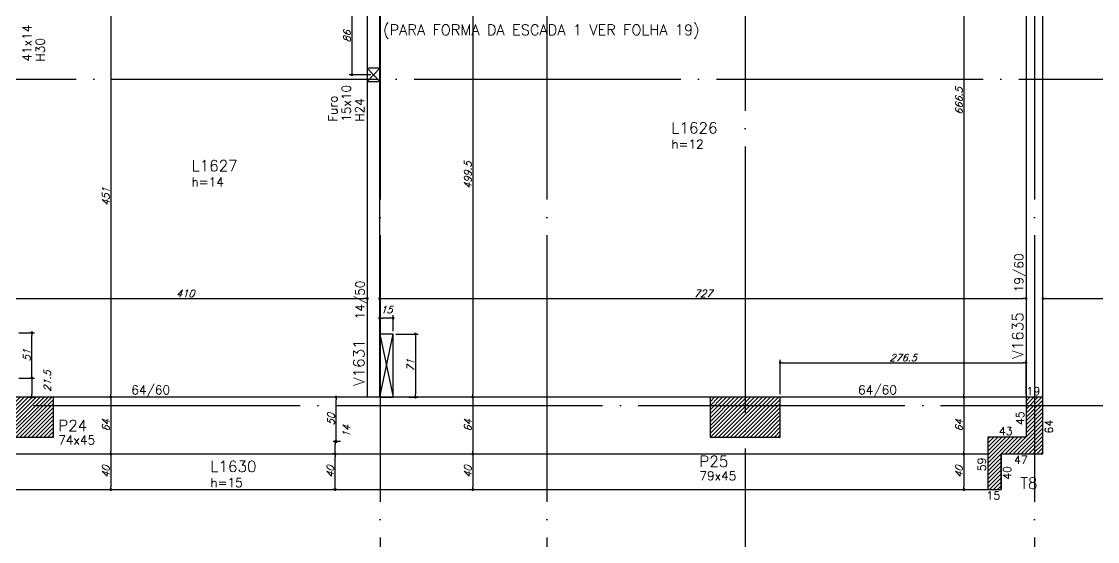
# Model space of a CAD drawing. Header units: millimetres. Extents: x -2368 to 4502, y -2283 to 2217.
# Drawn here: x -208 to 1002, y -638 to -52 of the extents above; entities that cross this region are included whole.
import ezdxf
from ezdxf.enums import TextEntityAlignment as Align

# ---------------------------------------------------------------- set-up
doc = ezdxf.new("R2010")
doc.units = ezdxf.units.MM
doc.header["$LTSCALE"] = 50
doc.linetypes.add('EIXO', pattern=[6.8, 6, -0.4, 0, -0.4])
doc.linetypes.add('HIDDEN', pattern=[0.375, 0.25, -0.125])
for name, color, linetype in [('F-COTAS', 106, 'Continuous'), ('F-COTAS-FUROS', 50, 'Continuous'), ('F-COTAS-FUROS VIGA', 50, 'Continuous'), ('F-EIXO', 12, 'EIXO'), ('F-FURO-PAREDE', 2, 'HIDDEN'), ('F-FURO-PAREDE-TEXTOS', 2, 'Continuous'), ('F-LAJES', 3, 'Continuous'), ('F-LAJES-DIM', 2, 'Continuous'), ('F-LAJES-NOME', 4, 'Continuous'), ('F-PILARES-DIM', 172, 'Continuous'), ('F-PILARES-HACH', 174, 'Continuous'), ('F-PILARES-NOME', 170, 'Continuous'), ('F-PILARES-S', 170, 'Continuous'), ('F-TEXTO', 6, 'Continuous'), ('F-VIGAS', 3, 'Continuous'), ('F-VIGAS-DIM', 2, 'Continuous'), ('F-VIGAS-NOME', 4, 'Continuous'), ('F-VÃO', 1, 'Continuous')]:
    doc.layers.add(name, color=color, linetype=linetype)
doc.styles.add('CP-TEXT-INCL', font='romans.shx', dxfattribs={"oblique": 20})
doc.styles.add('CP-TEXTO', font='romans.shx')
doc.styles.add('MCP', font='romans.shx')
doc.styles.add('ROMANS', font='romans.shx')
doc.dimstyles.new('CP-COTAS-50', dxfattribs={"dimscale": 0.64, "dimtxt": 12.5, "dimasz": 5, "dimexe": 5, "dimexo": 5, "dimgap": 2.5, "dimtad": 1, "dimdec": 1, "dimdsep": 46, "dimtxsty": 'CP-TEXT-INCL', "dimblk1": 'DOT', "dimblk2": 'DOT', "dimsah": 1, "dimcen": 9, "dimclrd": 256, "dimclre": 256, "dimclrt": 256, "dimadec": 0, "dimazin": 0, "dimtfac": 1, "dimtdec": 1, "dimtmove": 2, "dimatfit": 3, "dimldrblk": 'DOT', "dimfxl": 0, "dimtolj": 1, "dimarcsym": 0})

# ---------------------------------------------------------------- blocks, each defined once
blk = doc.blocks.new('*U13')
at = {"layer": 'F-EIXO'}
blk.add_line((0, 0), (4945.5, 0), dxfattribs=at)
at = {"layer": 'F-TEXTO', "style": 'ROMANS'}
blk.add_attdef('EIXO', text='', height=17.5, dxfattribs=at).set_placement((-28.2, 0), align=Align.MIDDLE_CENTER)
blk = doc.blocks.new('*U12')
at = {"layer": 'F-EIXO'}
blk.add_line((0, 0), (4857.5, 0), dxfattribs=at)
at = {"layer": 'F-TEXTO', "style": 'ROMANS'}
blk.add_attdef('EIXO', text='', height=17.5, dxfattribs=at).set_placement((-28.2, 0), align=Align.MIDDLE_CENTER)
blk = doc.blocks.new('*U20')
at = {"layer": 'F-EIXO'}
blk.add_line((0, 0), (0, -2728.6), dxfattribs=at)
at = {"layer": 'F-TEXTO', "style": 'ROMANS'}
blk.add_attdef('EIXO', text='', height=17.5, rotation=360, dxfattribs=at).set_placement((0, 28.2), align=Align.MIDDLE_CENTER)
blk = doc.blocks.new('*U21')
at = {"layer": 'F-EIXO'}
blk.add_line((0, 0), (0, -2828.6), dxfattribs=at)
at = {"layer": 'F-TEXTO', "style": 'ROMANS'}
blk.add_attdef('EIXO', text='', height=17.5, rotation=360, dxfattribs=at).set_placement((0, 28.2), align=Align.MIDDLE_CENTER)
blk = doc.blocks.new('_DOT')
at = {"color": 0, "linetype": 'ByBlock'}
blk.add_line((-0.5, 0), (-1, 0), dxfattribs=at)
at = {"color": 0, "linetype": 'ByBlock', "const_width": 0.5}
blk.add_lwpolyline([(-0.25, 0, 1), (0.25, 0, 1)], format="xyb", close=True, dxfattribs=at)
blk = doc.blocks.new('*D26')
at = {"layer": 'DEFPOINTS', "color": 0, "transparency": 16777216}
for p in [(-229.5, -364), (180.5, -364), (180.5, -364)]:
    blk.add_point(p, dxfattribs=at)
at = {"layer": 'F-COTAS', "lineweight": -2, "transparency": 16777216}
blk.add_line((-226.3, -364), (177.3, -364), dxfattribs=at)
at = {"layer": 'F-COTAS', "lineweight": -2, "transparency": 16777216, "xscale": 3.2, "yscale": 3.2, "zscale": 3.2, "rotation": 180}
blk.add_blockref('_DOT', (-229.5, -364), dxfattribs=at)
at = {"layer": 'F-COTAS', "lineweight": -2, "transparency": 16777216, "xscale": 3.2, "yscale": 3.2, "zscale": 3.2}
blk.add_blockref('_DOT', (180.5, -364), dxfattribs=at)
at = {"layer": 'F-COTAS', "transparency": 16777216, "insert": (-24.5, -358.4), "char_height": 8, "attachment_point": 5, "style": 'CP-TEXT-INCL'}
blk.add_mtext('\\A1;410', dxfattribs=at)
blk = doc.blocks.new('*D27')
at = {"layer": 'DEFPOINTS', "color": 0, "transparency": 16777216}
for p in [(194.5, -364), (921.5, -364), (921.5, -364)]:
    blk.add_point(p, dxfattribs=at)
at = {"layer": 'F-COTAS', "lineweight": -2, "transparency": 16777216}
blk.add_line((197.7, -364), (918.3, -364), dxfattribs=at)
at = {"layer": 'F-COTAS', "lineweight": -2, "transparency": 16777216, "xscale": 3.2, "yscale": 3.2, "zscale": 3.2, "rotation": 180}
blk.add_blockref('_DOT', (194.5, -364), dxfattribs=at)
at = {"layer": 'F-COTAS', "lineweight": -2, "transparency": 16777216, "xscale": 3.2, "yscale": 3.2, "zscale": 3.2}
blk.add_blockref('_DOT', (921.5, -364), dxfattribs=at)
at = {"layer": 'F-COTAS', "transparency": 16777216, "insert": (558, -358.4), "char_height": 8, "attachment_point": 5, "style": 'CP-TEXT-INCL'}
blk.add_mtext('\\A1;727', dxfattribs=at)
blk = doc.blocks.new('*D28')
at = {"layer": 'DEFPOINTS', "color": 0, "transparency": 16777216}
for p in [(940.5, -364), (1495, -364), (1495, -364)]:
    blk.add_point(p, dxfattribs=at)
at = {"layer": 'F-COTAS', "lineweight": -2, "transparency": 16777216}
blk.add_line((943.7, -364), (1491.8, -364), dxfattribs=at)
at = {"layer": 'F-COTAS', "lineweight": -2, "transparency": 16777216, "xscale": 3.2, "yscale": 3.2, "zscale": 3.2, "rotation": 180}
blk.add_blockref('_DOT', (940.5, -364), dxfattribs=at)
at = {"layer": 'F-COTAS', "lineweight": -2, "transparency": 16777216, "xscale": 3.2, "yscale": 3.2, "zscale": 3.2}
blk.add_blockref('_DOT', (1495, -364), dxfattribs=at)
at = {"layer": 'F-COTAS', "transparency": 16777216, "insert": (1217.8, -358.4), "char_height": 8, "attachment_point": 5, "style": 'CP-TEXT-INCL'}
blk.add_mtext('\\A1;554.5', dxfattribs=at)
blk = doc.blocks.new('*D83')
at = {"layer": 'DEFPOINTS', "color": 0, "transparency": 16777216}
for p in [(-108, -24), (-108, -475), (-108, -475)]:
    blk.add_point(p, dxfattribs=at)
at = {"layer": 'F-COTAS', "lineweight": -2, "transparency": 16777216}
blk.add_line((-108, -27.2), (-108, -471.8), dxfattribs=at)
at = {"layer": 'F-COTAS', "lineweight": -2, "transparency": 16777216, "xscale": 3.2, "yscale": 3.2, "zscale": 3.2}
for p, rotation in [((-108, -24), 90), ((-108, -475), 270)]:
    blk.add_blockref('_DOT', p, dxfattribs=dict(at, rotation=rotation))
at = {"layer": 'F-COTAS', "transparency": 16777216, "insert": (-113.6, -249.5), "char_height": 8, "attachment_point": 5, "rotation": 90, "style": 'CP-TEXT-INCL'}
blk.add_mtext('\\A1;451', dxfattribs=at)
blk = doc.blocks.new('*D84')
at = {"layer": 'DEFPOINTS', "color": 0, "transparency": 16777216}
for p in [(-108, -475), (-108, -539), (-108, -539)]:
    blk.add_point(p, dxfattribs=at)
at = {"layer": 'F-COTAS', "lineweight": -2, "transparency": 16777216}
blk.add_line((-108, -478.2), (-108, -535.8), dxfattribs=at)
at = {"layer": 'F-COTAS', "lineweight": -2, "transparency": 16777216, "xscale": 3.2, "yscale": 3.2, "zscale": 3.2}
for p, rotation in [((-108, -475), 90), ((-108, -539), 270)]:
    blk.add_blockref('_DOT', p, dxfattribs=dict(at, rotation=rotation))
at = {"layer": 'F-COTAS', "transparency": 16777216, "insert": (-113.6, -507), "char_height": 8, "attachment_point": 5, "rotation": 90, "style": 'CP-TEXT-INCL'}
blk.add_mtext('\\A1;64', dxfattribs=at)
blk = doc.blocks.new('*D85')
at = {"layer": 'DEFPOINTS', "color": 0, "transparency": 16777216}
for p in [(-108, -539), (-108, -579), (-108, -579)]:
    blk.add_point(p, dxfattribs=at)
at = {"layer": 'F-COTAS', "lineweight": -2, "transparency": 16777216}
blk.add_line((-108, -542.2), (-108, -575.8), dxfattribs=at)
at = {"layer": 'F-COTAS', "lineweight": -2, "transparency": 16777216, "xscale": 3.2, "yscale": 3.2, "zscale": 3.2}
for p, rotation in [((-108, -539), 90), ((-108, -579), 270)]:
    blk.add_blockref('_DOT', p, dxfattribs=dict(at, rotation=rotation))
at = {"layer": 'F-COTAS', "transparency": 16777216, "insert": (-113.6, -559), "char_height": 8, "attachment_point": 5, "rotation": 90, "style": 'CP-TEXT-INCL'}
blk.add_mtext('\\A1;40', dxfattribs=at)
blk = doc.blocks.new('*D93')
at = {"layer": 'DEFPOINTS', "color": 0, "transparency": 16777216}
for p in [(299.2, 24.5), (299.2, -475), (299.2, -475)]:
    blk.add_point(p, dxfattribs=at)
at = {"layer": 'F-COTAS', "lineweight": -2, "transparency": 16777216}
blk.add_line((299.2, 21.3), (299.2, -471.8), dxfattribs=at)
at = {"layer": 'F-COTAS', "lineweight": -2, "transparency": 16777216, "xscale": 3.2, "yscale": 3.2, "zscale": 3.2}
for p, rotation in [((299.2, 24.5), 90), ((299.2, -475), 270)]:
    blk.add_blockref('_DOT', p, dxfattribs=dict(at, rotation=rotation))
at = {"layer": 'F-COTAS', "transparency": 16777216, "insert": (293.6, -225.3), "char_height": 8, "attachment_point": 5, "rotation": 90, "style": 'CP-TEXT-INCL'}
blk.add_mtext('\\A1;499.5', dxfattribs=at)
blk = doc.blocks.new('*D94')
at = {"layer": 'DEFPOINTS', "color": 0, "transparency": 16777216}
for p in [(299.2, -475), (299.2, -539), (299.2, -539)]:
    blk.add_point(p, dxfattribs=at)
at = {"layer": 'F-COTAS', "lineweight": -2, "transparency": 16777216}
blk.add_line((299.2, -478.2), (299.2, -535.8), dxfattribs=at)
at = {"layer": 'F-COTAS', "lineweight": -2, "transparency": 16777216, "xscale": 3.2, "yscale": 3.2, "zscale": 3.2}
for p, rotation in [((299.2, -475), 90), ((299.2, -539), 270)]:
    blk.add_blockref('_DOT', p, dxfattribs=dict(at, rotation=rotation))
at = {"layer": 'F-COTAS', "transparency": 16777216, "insert": (293.6, -507), "char_height": 8, "attachment_point": 5, "rotation": 90, "style": 'CP-TEXT-INCL'}
blk.add_mtext('\\A1;64', dxfattribs=at)
blk = doc.blocks.new('*D95')
at = {"layer": 'DEFPOINTS', "color": 0, "transparency": 16777216}
for p in [(299.2, -539), (299.2, -579), (299.2, -579)]:
    blk.add_point(p, dxfattribs=at)
at = {"layer": 'F-COTAS', "lineweight": -2, "transparency": 16777216}
blk.add_line((299.2, -542.2), (299.2, -575.8), dxfattribs=at)
at = {"layer": 'F-COTAS', "lineweight": -2, "transparency": 16777216, "xscale": 3.2, "yscale": 3.2, "zscale": 3.2}
for p, rotation in [((299.2, -539), 90), ((299.2, -579), 270)]:
    blk.add_blockref('_DOT', p, dxfattribs=dict(at, rotation=rotation))
at = {"layer": 'F-COTAS', "transparency": 16777216, "insert": (293.6, -559), "char_height": 8, "attachment_point": 5, "rotation": 90, "style": 'CP-TEXT-INCL'}
blk.add_mtext('\\A1;40', dxfattribs=at)
blk = doc.blocks.new('*D102')
at = {"layer": 'DEFPOINTS', "color": 0, "transparency": 16777216}
for p in [(851.6, 191.5), (851.6, -475), (851.6, -475)]:
    blk.add_point(p, dxfattribs=at)
at = {"layer": 'F-COTAS', "lineweight": -2, "transparency": 16777216}
blk.add_line((851.6, 188.3), (851.6, -471.8), dxfattribs=at)
at = {"layer": 'F-COTAS', "lineweight": -2, "transparency": 16777216, "xscale": 3.2, "yscale": 3.2, "zscale": 3.2}
for p, rotation in [((851.6, 191.5), 90), ((851.6, -475), 270)]:
    blk.add_blockref('_DOT', p, dxfattribs=dict(at, rotation=rotation))
at = {"layer": 'F-COTAS', "transparency": 16777216, "insert": (846, -141.8), "char_height": 8, "attachment_point": 5, "rotation": 90, "style": 'CP-TEXT-INCL'}
blk.add_mtext('\\A1;666.5', dxfattribs=at)
blk = doc.blocks.new('*D103')
at = {"layer": 'DEFPOINTS', "color": 0, "transparency": 16777216}
for p in [(851.6, -475), (851.6, -539), (851.6, -539)]:
    blk.add_point(p, dxfattribs=at)
at = {"layer": 'F-COTAS', "lineweight": -2, "transparency": 16777216}
blk.add_line((851.6, -478.2), (851.6, -535.8), dxfattribs=at)
at = {"layer": 'F-COTAS', "lineweight": -2, "transparency": 16777216, "xscale": 3.2, "yscale": 3.2, "zscale": 3.2}
for p, rotation in [((851.6, -475), 90), ((851.6, -539), 270)]:
    blk.add_blockref('_DOT', p, dxfattribs=dict(at, rotation=rotation))
at = {"layer": 'F-COTAS', "transparency": 16777216, "insert": (846, -507), "char_height": 8, "attachment_point": 5, "rotation": 90, "style": 'CP-TEXT-INCL'}
blk.add_mtext('\\A1;64', dxfattribs=at)
blk = doc.blocks.new('*D104')
at = {"layer": 'DEFPOINTS', "color": 0, "transparency": 16777216}
for p in [(851.6, -539), (851.6, -579), (851.6, -579)]:
    blk.add_point(p, dxfattribs=at)
at = {"layer": 'F-COTAS', "lineweight": -2, "transparency": 16777216}
blk.add_line((851.6, -542.2), (851.6, -575.8), dxfattribs=at)
at = {"layer": 'F-COTAS', "lineweight": -2, "transparency": 16777216, "xscale": 3.2, "yscale": 3.2, "zscale": 3.2}
for p, rotation in [((851.6, -539), 90), ((851.6, -579), 270)]:
    blk.add_blockref('_DOT', p, dxfattribs=dict(at, rotation=rotation))
at = {"layer": 'F-COTAS', "transparency": 16777216, "insert": (846, -559), "char_height": 8, "attachment_point": 5, "rotation": 90, "style": 'CP-TEXT-INCL'}
blk.add_mtext('\\A1;40', dxfattribs=at)
blk = doc.blocks.new('*D146')
at = {"layer": 'DEFPOINTS', "color": 0, "transparency": 16777216}
for p in [(921.5, -436.3), (645, -475), (921.5, -475)]:
    blk.add_point(p, dxfattribs=at)
at = {"layer": 'F-COTAS', "lineweight": -2, "transparency": 16777216}
for p, q in [((645, -471.8), (645, -433.1)), ((921.5, -471.8), (921.5, -433.1)), ((648.2, -436.3), (918.3, -436.3))]:
    blk.add_line(p, q, dxfattribs=at)
at = {"layer": 'F-COTAS', "lineweight": -2, "transparency": 16777216, "xscale": 3.2, "yscale": 3.2, "zscale": 3.2, "rotation": 180}
blk.add_blockref('_DOT', (645, -436.3), dxfattribs=at)
at = {"layer": 'F-COTAS', "lineweight": -2, "transparency": 16777216, "xscale": 3.2, "yscale": 3.2, "zscale": 3.2}
blk.add_blockref('_DOT', (921.5, -436.3), dxfattribs=at)
at = {"layer": 'F-COTAS', "transparency": 16777216, "insert": (783.2, -430.7), "char_height": 8, "attachment_point": 5, "style": 'CP-TEXT-INCL'}
blk.add_mtext('\\A1;276.5', dxfattribs=at)
blk = doc.blocks.new('*D147')
at = {"layer": 'DEFPOINTS', "color": 0, "transparency": 16777216}
for p in [(144.5, -539), (147.5, -539), (147.5, -579)]:
    blk.add_point(p, dxfattribs=at)
at = {"layer": 'F-COTAS', "lineweight": -2, "transparency": 16777216}
for p, q in [((144.3, -539), (141.3, -539)), ((144.5, -575.8), (144.5, -542.2)), ((144.3, -579), (141.3, -579))]:
    blk.add_line(p, q, dxfattribs=at)
at = {"layer": 'F-COTAS', "lineweight": -2, "transparency": 16777216, "xscale": 3.2, "yscale": 3.2, "zscale": 3.2}
for p, rotation in [((144.5, -539), 90), ((144.5, -579), 270)]:
    blk.add_blockref('_DOT', p, dxfattribs=dict(at, rotation=rotation))
at = {"layer": 'F-COTAS', "transparency": 16777216, "insert": (138.9, -559), "char_height": 8, "attachment_point": 5, "rotation": 90, "style": 'CP-TEXT-INCL'}
blk.add_mtext('\\A1;40', dxfattribs=at)
blk = doc.blocks.new('*D148')
at = {"layer": 'DEFPOINTS', "color": 0, "transparency": 16777216}
for p in [(140.5, -525), (144.5, -525), (140.5, -539)]:
    blk.add_point(p, dxfattribs=at)
at = {"layer": 'F-COTAS', "lineweight": -2, "transparency": 16777216}
for p, q in [((143.7, -525), (147.7, -525)), ((144.5, -535.8), (144.5, -528.2)), ((143.7, -539), (147.7, -539))]:
    blk.add_line(p, q, dxfattribs=at)
at = {"layer": 'F-COTAS', "lineweight": -2, "transparency": 16777216, "xscale": 3.2, "yscale": 3.2, "zscale": 3.2}
for p, rotation in [((144.5, -525), 90), ((144.5, -539), 270)]:
    blk.add_blockref('_DOT', p, dxfattribs=dict(at, rotation=rotation))
at = {"layer": 'F-COTAS', "transparency": 16777216, "insert": (157.1, -513.5), "char_height": 8, "attachment_point": 5, "rotation": 90, "style": 'CP-TEXT-INCL'}
blk.add_mtext('\\A1;14', dxfattribs=at)
blk = doc.blocks.new('*D149')
at = {"layer": 'DEFPOINTS', "color": 0, "transparency": 16777216}
for p in [(145.4, -475), (153.5, -475), (153.5, -525)]:
    blk.add_point(p, dxfattribs=at)
at = {"layer": 'F-COTAS', "lineweight": -2, "transparency": 16777216}
for p, q in [((150.3, -475), (142.2, -475)), ((145.4, -521.8), (145.4, -478.2)), ((150.3, -525), (142.2, -525))]:
    blk.add_line(p, q, dxfattribs=at)
at = {"layer": 'F-COTAS', "lineweight": -2, "transparency": 16777216, "xscale": 3.2, "yscale": 3.2, "zscale": 3.2}
for p, rotation in [((145.4, -475), 90), ((145.4, -525), 270)]:
    blk.add_blockref('_DOT', p, dxfattribs=dict(at, rotation=rotation))
at = {"layer": 'F-COTAS', "transparency": 16777216, "insert": (139.8, -500), "char_height": 8, "attachment_point": 5, "rotation": 90, "style": 'CP-TEXT-INCL'}
blk.add_mtext('\\A1;50', dxfattribs=at)
blk = doc.blocks.new('*D208')
at = {"layer": 'DEFPOINTS', "color": 0, "transparency": 16777216}
for p in [(-1389, -579), (2295, -855.5), (2295, -972.3)]:
    blk.add_point(p, dxfattribs=at)
at = {"layer": 'F-COTAS', "lineweight": -2, "transparency": 16777216}
for p, q in [((-1389, -582.2), (-1389, -975.5)), ((2295, -858.7), (2295, -975.5)), ((-1385.8, -972.3), (2291.8, -972.3))]:
    blk.add_line(p, q, dxfattribs=at)
at = {"layer": 'F-COTAS', "lineweight": -2, "transparency": 16777216, "xscale": 3.2, "yscale": 3.2, "zscale": 3.2, "rotation": 180}
blk.add_blockref('_DOT', (-1389, -972.3), dxfattribs=at)
at = {"layer": 'F-COTAS', "lineweight": -2, "transparency": 16777216, "xscale": 3.2, "yscale": 3.2, "zscale": 3.2}
blk.add_blockref('_DOT', (2295, -972.3), dxfattribs=at)
at = {"layer": 'F-COTAS', "transparency": 16777216, "insert": (453, -966.7), "char_height": 8, "attachment_point": 5, "style": 'CP-TEXT-INCL'}
blk.add_mtext('\\A1;3684', dxfattribs=at)
blk = doc.blocks.new('*U287')
at = {"layer": 'F-VÃO'}
for p, q in [((0, 0), (15, 71)), ((0, 71), (15, 0))]:
    blk.add_line(p, q, dxfattribs=at)
at = {"layer": 'F-VÃO', "color": 3}
blk.add_lwpolyline([(0, 0), (15, 0), (15, 71), (0, 71)], close=True, dxfattribs=at)
blk = doc.blocks.new('*D380')
at = {"layer": 'DEFPOINTS', "color": 0, "transparency": 16777216}
for p in [(-214.5, -453.5), (-205.7, -475), (-196.9, -475)]:
    blk.add_point(p, dxfattribs=at)
at = {"layer": 'F-COTAS-FUROS', "lineweight": -2, "transparency": 16777216}
for p, q in [((-211.3, -453.5), (-193.7, -453.5)), ((-196.9, -456.7), (-196.9, -471.8)), ((-202.5, -475), (-193.7, -475))]:
    blk.add_line(p, q, dxfattribs=at)
at = {"layer": 'F-COTAS-FUROS', "lineweight": -2, "transparency": 16777216, "xscale": 3.2, "yscale": 3.2, "zscale": 3.2}
for p, rotation in [((-196.9, -453.5), 90), ((-196.9, -475), 270)]:
    blk.add_blockref('_DOT', p, dxfattribs=dict(at, rotation=rotation))
at = {"layer": 'F-COTAS-FUROS', "transparency": 16777216, "insert": (-179.3, -457.1), "char_height": 8, "attachment_point": 5, "rotation": 90, "style": 'CP-TEXT-INCL'}
blk.add_mtext('\\A1;21.5', dxfattribs=at)
blk = doc.blocks.new('*D381')
at = {"layer": 'DEFPOINTS', "color": 0, "transparency": 16777216}
for p in [(-214.5, -402.5), (-196.9, -402.5), (-214.5, -453.5)]:
    blk.add_point(p, dxfattribs=at)
at = {"layer": 'F-COTAS-FUROS', "lineweight": -2, "transparency": 16777216}
for p, q in [((-211.3, -402.5), (-193.7, -402.5)), ((-196.9, -450.3), (-196.9, -405.7)), ((-211.3, -453.5), (-193.7, -453.5))]:
    blk.add_line(p, q, dxfattribs=at)
at = {"layer": 'F-COTAS-FUROS', "lineweight": -2, "transparency": 16777216, "xscale": 3.2, "yscale": 3.2, "zscale": 3.2}
for p, rotation in [((-196.9, -402.5), 90), ((-196.9, -453.5), 270)]:
    blk.add_blockref('_DOT', p, dxfattribs=dict(at, rotation=rotation))
at = {"layer": 'F-COTAS-FUROS', "transparency": 16777216, "insert": (-202.5, -428), "char_height": 8, "attachment_point": 5, "rotation": 90, "style": 'CP-TEXT-INCL'}
blk.add_mtext('\\A1;51', dxfattribs=at)
blk = doc.blocks.new('*D383')
at = {"layer": 'DEFPOINTS', "color": 0, "transparency": 16777216}
for p in [(209.5, -404), (224.1, -475), (234.7, -475)]:
    blk.add_point(p, dxfattribs=at)
at = {"layer": 'F-COTAS-FUROS', "lineweight": -2, "transparency": 16777216}
for p, q in [((212.7, -404), (237.9, -404)), ((234.7, -407.2), (234.7, -471.8)), ((227.3, -475), (237.9, -475))]:
    blk.add_line(p, q, dxfattribs=at)
at = {"layer": 'F-COTAS-FUROS', "lineweight": -2, "transparency": 16777216, "xscale": 3.2, "yscale": 3.2, "zscale": 3.2}
for p, rotation in [((234.7, -404), 90), ((234.7, -475), 270)]:
    blk.add_blockref('_DOT', p, dxfattribs=dict(at, rotation=rotation))
at = {"layer": 'F-COTAS-FUROS', "transparency": 16777216, "insert": (229.1, -439.5), "char_height": 8, "attachment_point": 5, "rotation": 90, "style": 'CP-TEXT-INCL'}
blk.add_mtext('\\A1;71', dxfattribs=at)
blk = doc.blocks.new('*D384')
at = {"layer": 'DEFPOINTS', "color": 0, "transparency": 16777216}
for p in [(194.5, -386.1), (194.5, -402.5), (209.5, -404)]:
    blk.add_point(p, dxfattribs=at)
at = {"layer": 'F-COTAS-FUROS', "lineweight": -2, "transparency": 16777216}
for p, q in [((194.5, -399.3), (194.5, -382.9)), ((206.3, -386.1), (197.7, -386.1)), ((209.5, -400.8), (209.5, -382.9))]:
    blk.add_line(p, q, dxfattribs=at)
at = {"layer": 'F-COTAS-FUROS', "lineweight": -2, "transparency": 16777216, "xscale": 3.2, "yscale": 3.2, "zscale": 3.2, "rotation": 180}
blk.add_blockref('_DOT', (194.5, -386.1), dxfattribs=at)
at = {"layer": 'F-COTAS-FUROS', "lineweight": -2, "transparency": 16777216, "xscale": 3.2, "yscale": 3.2, "zscale": 3.2}
blk.add_blockref('_DOT', (209.5, -386.1), dxfattribs=at)
at = {"layer": 'F-COTAS-FUROS', "transparency": 16777216, "insert": (202, -376.5), "char_height": 8, "attachment_point": 5, "style": 'CP-TEXT-INCL'}
blk.add_mtext('\\A1;15', dxfattribs=at)
blk = doc.blocks.new('*D518')
at = {"layer": 'DEFPOINTS', "color": 0, "linetype": 'Continuous', "transparency": 16777216}
for p in [(163.3, -26.2), (187.5, -26.2), (187.5, -112.1)]:
    blk.add_point(p, dxfattribs=at)
at = {"layer": 'F-COTAS-FUROS VIGA', "linetype": 'Continuous', "lineweight": -2, "transparency": 16777216}
for p, q in [((184.3, -26.2), (160.1, -26.2)), ((163.3, -108.9), (163.3, -29.4)), ((184.3, -112.1), (160.1, -112.1))]:
    blk.add_line(p, q, dxfattribs=at)
at = {"layer": 'F-COTAS-FUROS VIGA', "linetype": 'Continuous', "lineweight": -2, "transparency": 16777216, "xscale": 3.2, "yscale": 3.2, "zscale": 3.2}
for p, rotation in [((163.3, -26.2), 90), ((163.3, -112.1), 270)]:
    blk.add_blockref('_DOT', p, dxfattribs=dict(at, rotation=rotation))
at = {"layer": 'F-COTAS-FUROS VIGA', "linetype": 'Continuous', "transparency": 16777216, "insert": (157.7, -69.1), "char_height": 8, "attachment_point": 5, "rotation": 90, "style": 'CP-TEXT-INCL'}
blk.add_mtext('\\A1;86', dxfattribs=at)

msp = doc.modelspace()

# ---------------------------------------------------------------- hatches: boundary and pattern name
at = {"layer": 'F-COTAS'}
h = msp.add_hatch(dxfattribs=at)
h.set_pattern_fill('ANSI32', color=256)
h.paths.add_polyline_path([(521.748, -181.358), (581.569, -181.358), (581.569, -162.608), (521.748, -162.608)], flags=9)
h = msp.add_hatch(dxfattribs=at)
h.set_pattern_fill('ANSI32', color=256)
h.paths.add_polyline_path([(521.897, -197.733), (564.039, -197.733), (564.039, -182.733), (521.897, -182.733)], flags=9)
h = msp.add_hatch(dxfattribs=at)
h.set_pattern_fill('ANSI32', color=256)
h.paths.add_polyline_path([(-17.96, -223.954), (41.861, -223.954), (41.861, -205.204), (-17.96, -205.204)], flags=9)
h = msp.add_hatch(dxfattribs=at)
h.set_pattern_fill('ANSI32', color=256)
h.paths.add_polyline_path([(-17.811, -240.329), (24.808, -240.329), (24.808, -225.329), (-17.811, -225.329)], flags=9)
h = msp.add_hatch(dxfattribs=at)
h.set_pattern_fill('ANSI32', color=256)
h.paths.add_polyline_path([(925.518, -357.955), (925.518, -306.05), (902.661, -306.05), (902.661, -357.955)], flags=9)
h = msp.add_hatch(dxfattribs=at)
h.set_pattern_fill('ANSI32', color=256)
h.paths.add_polyline_path([(184.518, -388.452), (184.518, -336.548), (161.661, -336.548), (161.661, -388.452)], flags=9)
h = msp.add_hatch(dxfattribs=at)
h.set_pattern_fill('ANSI32', color=256)
h.paths.add_polyline_path([(921.5, -434.532), (921.5, -372.33), (902.75, -372.33), (902.75, -434.532)], flags=9)
h = msp.add_hatch(dxfattribs=at)
h.set_pattern_fill('ANSI32', color=256)
h.paths.add_polyline_path([(180.5, -465.03), (180.5, -406.399), (161.75, -406.399), (161.75, -465.03)], flags=9)
h = msp.add_hatch(dxfattribs=at)
h.set_pattern_fill('ANSI32', color=256)
h.paths.add_polyline_path([(-86.905, -479.018), (-34.048, -479.018), (-34.048, -456.161), (-86.905, -456.161)], flags=9)
h = msp.add_hatch(dxfattribs=at)
h.set_pattern_fill('ANSI32', color=256)
h.paths.add_polyline_path([(730.595, -479.018), (783.452, -479.018), (783.452, -456.161), (730.595, -456.161)], flags=9)
h = msp.add_hatch(dxfattribs=at)
h.set_pattern_fill('ANSI32', color=256)
h.paths.add_polyline_path([(922.321, -475), (939.679, -475), (939.679, -461.5), (922.321, -461.5)], flags=9)
h = msp.add_hatch(dxfattribs=at)
h.set_pattern_fill('ANSI32', color=256)
h.paths.add_polyline_path([(921.5, -507.464), (921.5, -488.393), (908, -488.393), (908, -507.464)], flags=9)
h = msp.add_hatch(dxfattribs=at)
h.set_pattern_fill('ANSI32', color=256)
h.paths.add_polyline_path([(-167.934, -516.43), (-128.946, -516.43), (-128.946, -497.68), (-167.934, -497.68)], flags=9)
h = msp.add_hatch(dxfattribs=at)
h.set_pattern_fill('ANSI32', color=256)
h.paths.add_polyline_path([(890.036, -520), (909.107, -520), (909.107, -506.5), (890.036, -506.5)], flags=9)
h = msp.add_hatch(dxfattribs=at)
h.set_pattern_fill('ANSI32', color=256)
h.paths.add_polyline_path([(954, -516.536), (954, -497.464), (940.5, -497.464), (940.5, -516.536)], flags=9)
h = msp.add_hatch(dxfattribs=at)
h.set_pattern_fill('ANSI32', color=256)
h.paths.add_polyline_path([(-168.261, -530.805), (-119.928, -530.805), (-119.928, -515.805), (-168.261, -515.805)], flags=9)
h = msp.add_hatch(dxfattribs=at)
h.set_pattern_fill('ANSI32', color=256)
h.paths.add_polyline_path([(3.204, -562.401), (63.025, -562.401), (63.025, -543.651), (3.204, -543.651)], flags=9)
h = msp.add_hatch(dxfattribs=at)
h.set_pattern_fill('ANSI32', color=256)
h.paths.add_polyline_path([(553.254, -556.707), (591.646, -556.707), (591.646, -537.957), (553.254, -537.957)], flags=9)
h = msp.add_hatch(dxfattribs=at)
h.set_pattern_fill('ANSI32', color=256)
h.paths.add_polyline_path([(878.5, -559.464), (878.5, -540.821), (865, -540.821), (865, -559.464)], flags=9)
h = msp.add_hatch(dxfattribs=at)
h.set_pattern_fill('ANSI32', color=256)
h.paths.add_polyline_path([(907.036, -552.5), (926.107, -552.5), (926.107, -539), (907.036, -539)], flags=9)
h = msp.add_hatch(dxfattribs=at)
h.set_pattern_fill('ANSI32', color=256)
h.paths.add_polyline_path([(552.926, -571.082), (601.26, -571.082), (601.26, -556.082), (552.926, -556.082)], flags=9)
h = msp.add_hatch(dxfattribs=at)
h.set_pattern_fill('ANSI32', color=256)
h.paths.add_polyline_path([(907, -568.964), (907, -549.893), (893.5, -549.893), (893.5, -568.964)], flags=9)
h = msp.add_hatch(dxfattribs=at)
h.set_pattern_fill('ANSI32', color=256)
h.paths.add_polyline_path([(3.352, -578.776), (45.495, -578.776), (45.495, -563.776), (3.352, -563.776)], flags=9)
h = msp.add_hatch(dxfattribs=at)
h.set_pattern_fill('ANSI32', color=256)
h.paths.add_polyline_path([(912.499, -581.244), (937.797, -581.244), (937.797, -562.494), (912.499, -562.494)], flags=9)
h = msp.add_hatch(dxfattribs=at)
h.set_pattern_fill('ANSI32', color=256)
h.paths.add_polyline_path([(877.321, -592.5), (895.107, -592.5), (895.107, -579), (877.321, -579)], flags=9)
at = {"layer": 'F-PILARES-HACH', "linetype": 'Continuous'}
h = msp.add_hatch(dxfattribs=at)
h.set_pattern_fill('ANSI31', color=256, style=0)
h.paths.add_polyline_path([(-246.5, -520), (-172.5, -520), (-172.5, -475), (-246.5, -475)], flags=16)
h = msp.add_hatch(dxfattribs=at)
h.set_pattern_fill('ANSI31', color=256, style=0)
h.paths.add_polyline_path([(566, -520), (645, -520), (645, -475), (566, -475)], flags=16)
h = msp.add_hatch(dxfattribs=at)
h.set_pattern_fill('ANSI31', color=256, style=0)
h.paths.add_polyline_path([(878.5, -579), (893.5, -579), (893.5, -539), (940.5, -539), (940.5, -475), (921.5, -475), (921.5, -520), (878.5, -520)], flags=16)

# ---------------------------------------------------------------- linework, layer by layer
at = {"layer": 'F-FURO-PAREDE'}
msp.add_lwpolyline([(187.5, -112.068), (194.5, -119.568), (194.5, -104.568), (187.5, -112.068), (194.5, -104.568), (180.5, -104.568), (187.5, -112.068), (180.5, -104.568), (180.5, -119.568), (187.5, -112.068), (180.5, -119.568), (194.5, -119.568), (187.5, -112.068)], dxfattribs=at)
at = {"layer": 'F-LAJES', "linetype": 'Continuous'}
for p in [(893.5, -539), (-1389, -579)]:
    msp.add_line(p, (893.5, -579), dxfattribs=at)
at = {"layer": 'F-PILARES-S', "linetype": 'Continuous'}
for points in [[(-246.5, -520), (-172.5, -520), (-172.5, -475), (-246.5, -475), (-246.5, -520)], [(566, -520), (645, -520), (645, -475), (566, -475), (566, -520)], [(878.5, -579), (893.5, -579), (893.5, -539), (940.5, -539), (940.5, -475), (921.5, -475), (921.5, -520), (878.5, -520), (878.5, -579)]]:
    msp.add_lwpolyline(points, dxfattribs=at)
at = {"layer": 'F-VIGAS'}
for points in [[(180.5, 24.5), (180.5, -475)], [(194.5, -475), (194.5, 24.5)], [(921.5, 24.5), (921.5, -475)], [(940.5, -475), (940.5, 24.5)], [(180.5, -475), (-172.5, -475)], [(194.5, -475), (180.5, -475)], [(566, -475), (194.5, -475)], [(921.5, -475), (645, -475)], [(-239, -539), (187.5, -539)], [(187.5, -539), (605.5, -539)], [(605.5, -539), (878.5, -539)]]:
    msp.add_lwpolyline(points, dxfattribs=at)

# ---------------------------------------------------------------- block references
at = {"layer": 'F-EIXO', "linetype": 'Continuous'}
for name, p in [('*U21', (605.5, 1847.82)), ('*U20', (195, 1747.82)), ('*U20', (382.5, 1747.82)), ('*U20', (931, 1747.82)), ('*U12', (-1807.517, -117)), ('*U13', (-1895.471, -484.5))]:
    msp.add_blockref(name, p, dxfattribs=at)
at = {"layer": 'F-VÃO'}
msp.add_blockref('*U287', (194.5, -475), dxfattribs=at)

# ---------------------------------------------------------------- texts
at = {"layer": 'F-FURO-PAREDE-TEXTOS', "linetype": 'Continuous', "style": 'MCP'}
for s, p in [('41x14', (-197.381, -97.366)), ('H30', (-182.381, -97.366)), ('15x10', (161.874, -165.145)), ('Furo', (146.874, -165.145)), ('H24', (176.874, -165.145))]:
    msp.add_text(s, height=10, rotation=90, dxfattribs=at).set_placement(p)
at = {"layer": 'F-LAJES-DIM', "linetype": 'Continuous', "style": 'MCP'}
for s, p in [('h=12', (522.492, -195.233)), ('h=14', (-17.216, -237.829)), ('h=15', (3.948, -576.276))]:
    msp.add_text(s, height=10, dxfattribs=at).set_placement(p)
at = {"layer": 'F-LAJES-NOME', "linetype": 'Continuous', "style": 'MCP'}
for s, p in [('L1626', (522.492, -178.233)), ('L1627', (-17.216, -220.829)), ('L1630', (3.948, -559.276))]:
    msp.add_text(s, height=12.5, dxfattribs=at).set_placement(p)
at = {"layer": 'F-PILARES-DIM', "linetype": 'Continuous', "style": 'MCP'}
for s, height, p in [('19', 9, (922, -472.75)), ('74x45', 10, (-167.19, -528.305)), ('43', 9, (891, -517.75)), ('47', 9, (908, -550.25)), ('79x45', 10, (553.998, -568.582)), ('15', 9, (877, -590.25))]:
    msp.add_text(s, height=height, dxfattribs=at).set_placement(p)
for s, p in [('45', (919.25, -506.5)), ('64', (951.75, -516)), ('59', (876.25, -558.5)), ('40', (904.75, -568))]:
    msp.add_text(s, height=9, rotation=90, dxfattribs=at).set_placement(p)
at = {"layer": 'F-PILARES-NOME', "linetype": 'Continuous', "style": 'MCP'}
for s, p in [('P24', (-167.19, -513.305)), ('P25', (553.998, -553.582)), ('T8', (915.029, -578.119))]:
    msp.add_text(s, height=12.5, dxfattribs=at).set_placement(p)
at = {"layer": 'F-TEXTO', "color": 3, "insert": (59.972, -55.627), "char_height": 12, "width": 687.52044, "attachment_point": 1, "style": 'CP-TEXTO'}
msp.add_mtext('\\pi138.33165;(PARA FORMA DA ESCADA 1 VER FOLHA 19)', dxfattribs=at)
at = {"layer": 'F-VIGAS-DIM', "linetype": 'Continuous', "style": 'MCP'}
for s, p in [('19/60', (918.375, -357.003)), ('14/50', (177.375, -387.5))]:
    msp.add_text(s, height=10, rotation=90, dxfattribs=at).set_placement(p)
for p in [(-85, -471.875), (732.5, -471.875)]:
    msp.add_text('64/60', height=10, dxfattribs=at).set_placement(p)
at = {"layer": 'F-VIGAS-NOME', "linetype": 'Continuous', "style": 'MCP'}
for s, p in [('V1635', (918.375, -432.003)), ('V1631', (177.375, -462.5))]:
    msp.add_text(s, height=12.5, rotation=90, dxfattribs=at).set_placement(p)

# ---------------------------------------------------------------- dimensions: what is measured, and where the dimension line sits
at = {"layer": 'F-COTAS'}
for base, p1, p2, angle, picture, middle in [((851.598, -475), (851.598, 191.5), (851.598, -475), 90, '*D102', (845.998, -141.75)), ((299.247, -475), (299.247, 24.5), (299.247, -475), 90, '*D93', (293.647, -225.25)), ((-108.041, -475), (-108.041, -24), (-108.041, -475), 90, '*D83', (-113.641, -249.5)), ((180.5, -363.974), (-229.5, -363.974), (180.5, -363.974), 180, '*D26', (-24.5, -358.374)), ((921.5, -363.974), (194.5, -363.974), (921.5, -363.974), 180, '*D27', (558, -358.374)), ((1495, -363.974), (940.5, -363.974), (1495, -363.974), 180, '*D28', (1217.75, -358.374)), ((-108.041, -539), (-108.041, -475), (-108.041, -539), 90, '*D84', (-113.641, -507)), ((145.406, -475), (153.484, -525), (153.484, -475), 90, '*D149', (139.806, -500)), ((299.247, -539), (299.247, -475), (299.247, -539), 90, '*D94', (293.647, -507)), ((851.598, -539), (851.598, -475), (851.598, -539), 90, '*D103', (845.998, -507)), ((-108.041, -579), (-108.041, -539), (-108.041, -579), 90, '*D85', (-113.641, -559)), ((144.488, -539), (147.507, -579), (147.507, -539), 90, '*D147', (138.888, -559)), ((299.247, -579), (299.247, -539), (299.247, -579), 90, '*D95', (293.647, -559)), ((851.598, -579), (851.598, -539), (851.598, -579), 90, '*D104', (845.998, -559))]:
    dim = msp.add_linear_dim(base=base, p1=p1, p2=p2, angle=angle, dimstyle='CP-COTAS-50', dxfattribs=at)
    dim.commit()
    dim.dimension.update_dxf_attribs({"geometry": picture, "text_midpoint": middle})
for base, p1, p2, picture, middle in [((921.5, -436.28), (645, -475), (921.5, -475), '*D146', (783.25, -430.68)), ((2295, -972.319), (-1389, -579), (2295, -855.53), '*D208', (453, -966.719))]:
    dim = msp.add_linear_dim(base=base, p1=p1, p2=p2, dimstyle='CP-COTAS-50', dxfattribs=at)
    dim.commit()
    dim.dimension.update_dxf_attribs({"geometry": picture, "text_midpoint": middle})
dim = msp.add_linear_dim(base=(144.488, -525), p1=(140.488, -539), p2=(140.488, -525), angle=90, dimstyle='CP-COTAS-50', dxfattribs=at)
dim.commit()
dim.dimension.update_dxf_attribs({"geometry": '*D148', "text_midpoint": (157.056, -513.461), "dimtype": 160})
at = {"layer": 'F-COTAS-FUROS'}
dim = msp.add_linear_dim(base=(194.5, -386.144), p1=(209.5, -404), p2=(194.5, -402.461), dimstyle='CP-COTAS-50', override={"dimfxl": 7.5}, dxfattribs=at)
dim.commit()
dim.dimension.update_dxf_attribs({"geometry": '*D384', "text_midpoint": (202, -376.544)})
for base, p1, p2, picture, middle in [((-196.907, -402.5), (-214.5, -453.5), (-214.5, -402.5), '*D381', (-202.507, -428)), ((234.725, -475), (209.5, -404), (224.054, -475), '*D383', (229.125, -439.5))]:
    dim = msp.add_linear_dim(base=base, p1=p1, p2=p2, angle=90, dimstyle='CP-COTAS-50', override={"dimfxl": 7.5}, dxfattribs=at)
    dim.commit()
    dim.dimension.update_dxf_attribs({"geometry": picture, "text_midpoint": middle})
dim = msp.add_linear_dim(base=(-196.907, -475), p1=(-214.5, -453.5), p2=(-205.661, -475), angle=90, dimstyle='CP-COTAS-50', override={"dimfxl": 7.5}, dxfattribs=at)
dim.commit()
dim.dimension.update_dxf_attribs({"geometry": '*D380', "text_midpoint": (-179.307, -457.085), "dimtype": 160})
at = {"layer": 'F-COTAS-FUROS VIGA', "linetype": 'Continuous'}
dim = msp.add_linear_dim(base=(163.313, -26.211), p1=(187.5, -112.068), p2=(187.5, -26.211), angle=90, dimstyle='CP-COTAS-50', override={"dimdec": 0, "dimfxl": 7.5}, dxfattribs=at)
dim.commit()
dim.dimension.update_dxf_attribs({"geometry": '*D518', "text_midpoint": (157.713, -69.14)})

doc.saveas('drawing.dxf')
